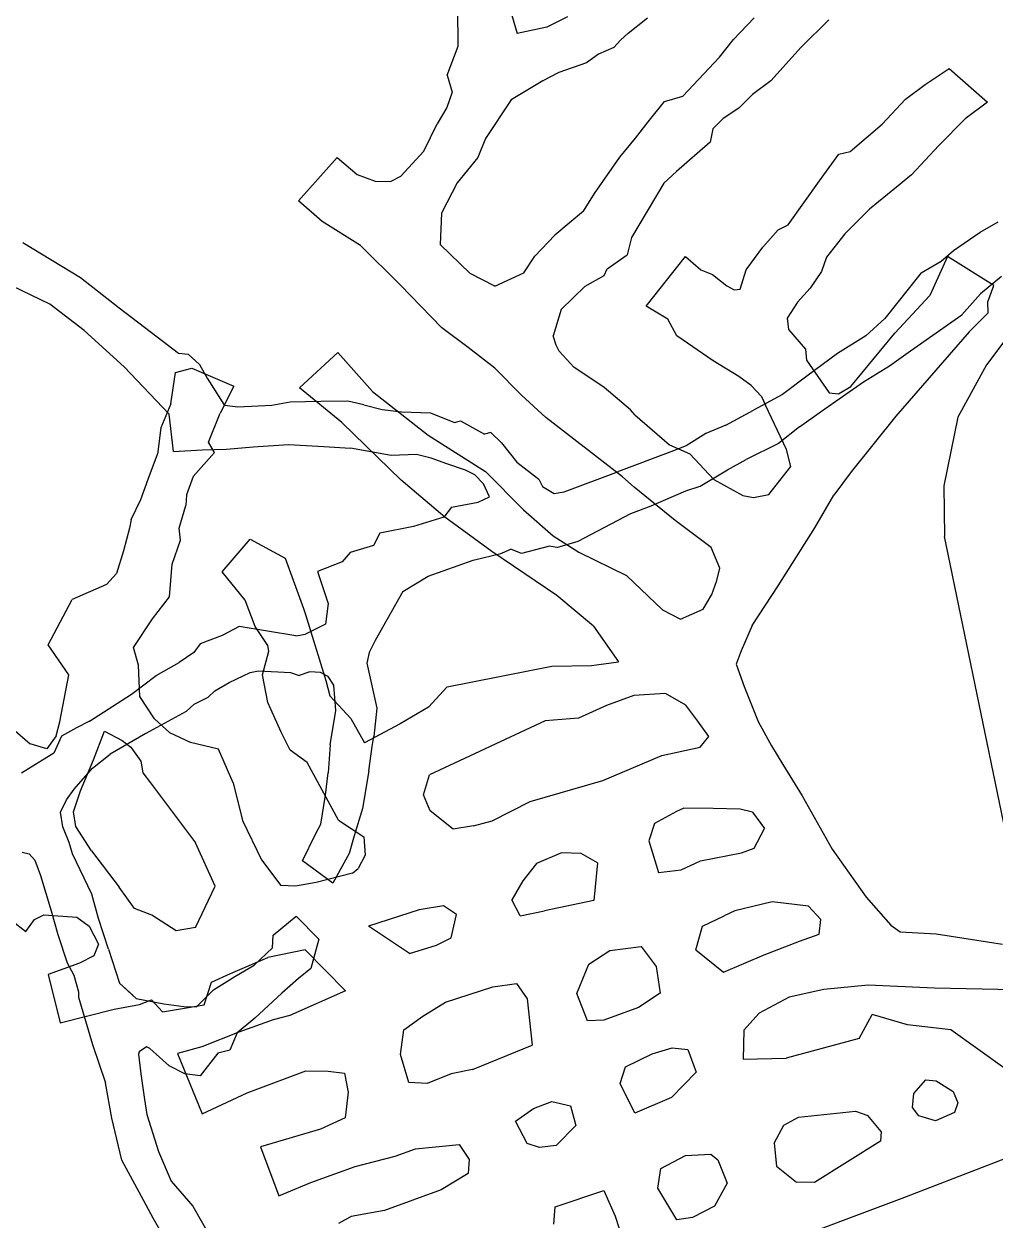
# Model space of a CAD drawing. Extents: x 539064 to 539891, y 4477666 to 4478116.
# Drawn here: x 539132.5 to 539217.9, y 4477724.5 to 4477829.8 of the extents above; entities that cross this region are included whole.
import ezdxf

# ---------------------------------------------------------------- set-up
doc = ezdxf.new("R2010")
doc.units = 0
doc.header["$MEASUREMENT"] = 0
doc.linetypes.add('DUZ', pattern=[500, 500])
doc.layers.add('KAT_1450', color=236, linetype='DUZ')
doc.layers.add('KAT_1460', color=13, linetype='DUZ')

msp = doc.modelspace()

# ---------------------------------------------------------------- linework, layer by layer
at = {"layer": 'KAT_1450'}
for p, q in [((539170.66, 4477827.81, 1453.9), (539170.62, 4477831.12, 1454.02)), ((539175.18, 4477831.11, 1453.88), (539175.84, 4477828.91, 1453.84)), ((539180.26, 4477830.37, 1453.84), (539178.44, 4477829.47, 1453.84)), ((539185.61, 4477828.95, 1453.84), (539187.31, 4477830.29, 1453.84)), ((539194.86, 4477828.39, 1454.04), (539196.69, 4477830.3, 1454.47)), ((539200.81, 4477827.71, 1454.36), (539203.25, 4477830.13, 1454.26)), ((539178.44, 4477829.47, 1453.84), (539175.84, 4477828.91, 1453.84)), ((539184.35, 4477827.7, 1454.16), (539184.92, 4477828.32, 1453.84)), ((539184.92, 4477828.32, 1453.84), (539185.61, 4477828.95, 1453.84)), ((539193.63, 4477826.83, 1454.13), (539194.86, 4477828.39, 1454.04)), ((539169.68, 4477825.24, 1453.84), (539170.66, 4477827.81, 1453.9)), ((539182.98, 4477827.1, 1454.08), (539181.95, 4477826.34, 1454.12)), ((539184.35, 4477827.7, 1454.16), (539182.98, 4477827.1, 1454.08)), ((539198.14, 4477824.76, 1453.93), (539200.81, 4477827.71, 1454.36)), ((539181.95, 4477826.34, 1454.12), (539179.51, 4477825.5, 1454.05)), ((539190.42, 4477823.4, 1454.16), (539193.63, 4477826.83, 1454.13)), ((539211.71, 4477824.44, 1453.63), (539213.83, 4477825.84, 1453.63)), ((539213.83, 4477825.84, 1453.63), (539217.21, 4477822.87, 1453.63)), ((539169.68, 4477825.24, 1453.84), (539170.12, 4477823.77, 1453.84)), ((539179.51, 4477825.5, 1454.05), (539178.1, 4477824.75, 1454.12)), ((539170.12, 4477823.77, 1453.84), (539169.64, 4477822.4, 1453.84)), ((539178.1, 4477824.75, 1454.12), (539175.32, 4477823.09, 1454.03)), ((539198.14, 4477824.76, 1453.93), (539196.55, 4477823.56, 1454.08)), ((539209.98, 4477823.15, 1453.63), (539211.71, 4477824.44, 1453.63)), ((539175.32, 4477823.09, 1454.03), (539173.04, 4477819.69, 1454.08)), ((539187.35, 4477821.16, 1454.31), (539188.8, 4477822.93, 1454.28)), ((539188.8, 4477822.93, 1454.28), (539190.42, 4477823.4, 1454.16)), ((539195.33, 4477822.36, 1454.11), (539196.55, 4477823.56, 1454.08)), ((539207.93, 4477820.95, 1453.63), (539209.98, 4477823.15, 1453.63)), ((539217.21, 4477822.87, 1453.63), (539215.24, 4477821.4, 1453.63)), ((539169.64, 4477822.4, 1453.84), (539168.8, 4477820.98, 1454.19)), ((539195.33, 4477822.36, 1454.11), (539193.97, 4477821.44, 1454.24)), ((539167.62, 4477818.58, 1454.23), (539168.8, 4477820.98, 1454.19)), ((539186.25, 4477819.7, 1454.33), (539187.35, 4477821.16, 1454.31)), ((539193.97, 4477821.44, 1454.24), (539193.05, 4477820.52, 1454.13)), ((539205.12, 4477818.53, 1453.83), (539207.93, 4477820.95, 1453.63)), ((539215.24, 4477821.4, 1453.63), (539212.92, 4477819.06, 1453.63)), ((539173.04, 4477819.69, 1454.08), (539172.39, 4477818.02, 1454.16)), ((539184.87, 4477818.05, 1454.42), (539186.25, 4477819.7, 1454.33)), ((539193.05, 4477820.52, 1454.13), (539192.81, 4477819.37, 1453.89)), ((539165.62, 4477816.36, 1454.41), (539167.62, 4477818.58, 1454.23)), ((539192.81, 4477819.37, 1453.89), (539189.85, 4477816.79, 1454.1)), ((539204.14, 4477818.29, 1453.93), (539205.12, 4477818.53, 1453.83)), ((539212.92, 4477819.06, 1453.63), (539210.51, 4477816.48, 1453.72)), ((539156.6, 4477814.21, 1454.5), (539160.01, 4477818, 1454.31)), ((539160.01, 4477818, 1454.31), (539161.77, 4477816.51, 1454.37)), ((539172.39, 4477818.02, 1454.16), (539170.55, 4477815.79, 1454.28)), ((539182.65, 4477814.84, 1454.25), (539184.87, 4477818.05, 1454.42)), ((539202.44, 4477815.97, 1453.92), (539204.14, 4477818.29, 1453.93)), ((539161.77, 4477816.51, 1454.37), (539163.36, 4477815.93, 1454.46)), ((539164.71, 4477815.9, 1454.47), (539165.62, 4477816.36, 1454.41)), ((539189.85, 4477816.79, 1454.1), (539188.73, 4477815.75, 1454.09)), ((539210.51, 4477816.48, 1453.72), (539209.2, 4477815.39, 1453.8)), ((539163.36, 4477815.93, 1454.46), (539164.71, 4477815.9, 1454.47)), ((539170.55, 4477815.79, 1454.28), (539169.18, 4477813.1, 1454.44)), ((539188.73, 4477815.75, 1454.09), (539185.9, 4477810.96, 1454.16)), ((539199.67, 4477812.09, 1453.47), (539202.44, 4477815.97, 1453.92)), ((539209.2, 4477815.39, 1453.8), (539206.84, 4477813.48, 1453.91)), ((539181.68, 4477813.29, 1453.93), (539182.65, 4477814.84, 1454.25)), ((539158.68, 4477812.38, 1454.64), (539156.6, 4477814.21, 1454.5)), ((539181.68, 4477813.29, 1453.93), (539179.16, 4477811.18, 1453.99)), ((539206.84, 4477813.48, 1453.91), (539204.65, 4477811.31, 1453.47)), ((539162.06, 4477810.26, 1454.67), (539158.68, 4477812.38, 1454.64)), ((539169.18, 4477813.1, 1454.44), (539169.06, 4477810.37, 1454.57)), ((539179.16, 4477811.18, 1453.99), (539177.39, 4477809.33, 1454.29)), ((539197.43, 4477810.13, 1453.47), (539198.8, 4477811.65, 1453.47)), ((539198.8, 4477811.65, 1453.47), (539199.67, 4477812.09, 1453.47)), ((539204.65, 4477811.31, 1453.47), (539203.05, 4477809.24, 1453.47)), ((539165.56, 4477806.82, 1454.43), (539162.06, 4477810.26, 1454.67)), ((539169.06, 4477810.37, 1454.57), (539171.71, 4477807.8, 1454.52)), ((539185.9, 4477810.96, 1454.16), (539185.51, 4477809.44, 1454.1)), ((539195.99, 4477808.12, 1453.47), (539197.43, 4477810.13, 1453.47)), ((539176.43, 4477807.88, 1454.41), (539177.39, 4477809.33, 1454.29)), ((539183.76, 4477808.22, 1454.15), (539185.51, 4477809.44, 1454.1)), ((539187.19, 4477804.94, 1453.71), (539190.63, 4477809.3, 1453.71)), ((539190.63, 4477809.3, 1453.71), (539191.99, 4477808.12, 1453.71)), ((539203.05, 4477809.24, 1453.47), (539202.61, 4477807.98, 1453.47)), ((539213.7, 4477809.31, 1453.73), (539212.12, 4477805.88, 1453.73)), ((539217.75, 4477806.74, 1453.73), (539213.7, 4477809.31, 1453.73)), ((539224.41, 4477809.5, 1461.49), (539217.12, 4477799.78, 1459.24)), ((539183.5, 4477807.63, 1454.1), (539183.76, 4477808.22, 1454.15)), ((539191.99, 4477808.12, 1453.71), (539193.01, 4477807.71, 1453.71)), ((539195.44, 4477806.44, 1453.47), (539195.99, 4477808.12, 1453.47)), ((539202.61, 4477807.98, 1453.47), (539201.6, 4477806.53, 1453.47)), ((539173.88, 4477806.68, 1454.43), (539171.71, 4477807.8, 1454.52)), ((539173.88, 4477806.68, 1454.43), (539176.43, 4477807.88, 1454.41)), ((539181.83, 4477806.7, 1453.99), (539183.5, 4477807.63, 1454.1)), ((539193.01, 4477807.71, 1453.71), (539194.27, 4477806.71, 1453.65)), ((539169.2, 4477803.04, 1454.38), (539165.56, 4477806.82, 1454.43)), ((539179.7, 4477804.64, 1454.14), (539181.83, 4477806.7, 1453.99)), ((539194.27, 4477806.71, 1453.65), (539194.92, 4477806.37, 1453.57)), ((539194.92, 4477806.37, 1453.57), (539195.44, 4477806.44, 1453.47)), ((539201.6, 4477806.53, 1453.47), (539200.48, 4477805.29, 1453.47)), ((539209.06, 4477802.55, 1453.7), (539212.12, 4477805.88, 1453.73)), ((539217.22, 4477805.32, 1453.73), (539217.75, 4477806.74, 1453.73)), ((539189.08, 4477803.8, 1453.71), (539187.19, 4477804.94, 1453.71)), ((539200.48, 4477805.29, 1453.47), (539199.58, 4477803.89, 1453.47)), ((539217.26, 4477804.36, 1453.73), (539217.22, 4477805.32, 1453.73)), ((539179.7, 4477804.64, 1454.14), (539179, 4477802.31, 1454.13)), ((539189.89, 4477802.33, 1453.71), (539189.08, 4477803.8, 1453.71)), ((539199.58, 4477803.89, 1453.47), (539199.71, 4477802.88, 1453.47)), ((539215.59, 4477802.69, 1453.73), (539217.26, 4477804.36, 1453.73)), ((539171.54, 4477801.3, 1453.75), (539169.2, 4477803.04, 1454.38)), ((539199.71, 4477802.88, 1453.47), (539201.2, 4477801.14, 1453.47)), ((539215.59, 4477802.69, 1453.73), (539209.14, 4477795.26, 1453.58)), ((539179.26, 4477801.49, 1454.14), (539179, 4477802.31, 1454.13)), ((539193.08, 4477800.12, 1453.71), (539189.89, 4477802.33, 1453.71)), ((539205.18, 4477797.86, 1453.58), (539209.06, 4477802.55, 1453.7)), ((539156.69, 4477797.74, 1449.69), (539160.08, 4477800.87, 1449.69)), ((539160.08, 4477800.87, 1449.69), (539163.12, 4477797.42, 1449.94)), ((539173.87, 4477799.49, 1453.75), (539171.54, 4477801.3, 1453.75)), ((539179.52, 4477800.98, 1454.06), (539179.26, 4477801.49, 1454.14)), ((539180.83, 4477799.56, 1454.04), (539179.52, 4477800.98, 1454.06)), ((539201.2, 4477801.14, 1453.47), (539201.28, 4477800.19, 1453.47)), ((539183.48, 4477797.79, 1453.94), (539180.83, 4477799.56, 1454.04)), ((539195.32, 4477798.76, 1453.57), (539193.08, 4477800.12, 1453.71)), ((539201.28, 4477800.19, 1453.47), (539203.28, 4477797.32, 1453.58)), ((539217.12, 4477799.78, 1459.24), (539214.6, 4477795.17, 1458.83)), ((539145.38, 4477796.35, 1452.53), (539145.8, 4477799.09, 1452.5)), ((539145.8, 4477799.09, 1452.5), (539147.22, 4477799.49, 1452.5)), ((539147.22, 4477799.49, 1452.5), (539150.92, 4477797.9, 1452.5)), ((539176.21, 4477797.11, 1454.06), (539173.87, 4477799.49, 1453.75)), ((539196.41, 4477797.97, 1453.47), (539195.32, 4477798.76, 1453.57)), ((539150.92, 4477797.9, 1452.5), (539149.71, 4477795.53, 1452.61)), ((539160.41, 4477794.69, 1449.94), (539156.69, 4477797.74, 1449.69)), ((539185.82, 4477795.82, 1453.84), (539183.48, 4477797.79, 1453.94)), ((539197.33, 4477796.98, 1453.45), (539196.41, 4477797.97, 1453.47)), ((539204.11, 4477797.23, 1453.6), (539205.18, 4477797.86, 1453.58)), ((539163.12, 4477797.42, 1449.94), (539168, 4477793.58, 1450.72)), ((539178.37, 4477795.13, 1454), (539176.21, 4477797.11, 1454.06)), ((539197.33, 4477796.98, 1453.45), (539197.67, 4477796.23, 1453.47)), ((539203.28, 4477797.32, 1453.58), (539204.11, 4477797.23, 1453.6)), ((539145.38, 4477796.35, 1452.53), (539144.49, 4477794.22, 1452.47)), ((539148.69, 4477792.97, 1452.45), (539149.71, 4477795.53, 1452.61)), ((539186.2, 4477795.38, 1453.69), (539185.82, 4477795.82, 1453.84)), ((539186.2, 4477795.38, 1453.69), (539189.25, 4477792.74, 1453.69)), ((539199.52, 4477792.32, 1453.4), (539197.67, 4477796.23, 1453.47)), ((539165.63, 4477789.64, 1450.91), (539160.41, 4477794.69, 1449.94)), ((539185.11, 4477789.92, 1453.74), (539178.37, 4477795.13, 1454)), ((539209.14, 4477795.26, 1453.58), (539205.22, 4477790.37, 1453.47)), ((539214.6, 4477795.17, 1458.83), (539213.36, 4477789.13, 1458.37)), ((539144.49, 4477794.22, 1452.47), (539144.2, 4477791.91, 1452.33)), ((539168, 4477793.58, 1450.72), (539173.06, 4477790.4, 1451.83)), ((539149.22, 4477792.07, 1452.29), (539148.69, 4477792.97, 1452.45)), ((539189.25, 4477792.74, 1453.69), (539191.03, 4477791.96, 1453.64)), ((539199.92, 4477790.84, 1453.56), (539199.52, 4477792.32, 1453.4)), ((539143.38, 4477789.73, 1452.19), (539144.2, 4477791.91, 1452.33)), ((539149.22, 4477792.07, 1452.29), (539147.33, 4477789.96, 1452.17)), ((539191.03, 4477791.96, 1453.64), (539193.14, 4477789.7, 1453.39)), ((539173.06, 4477790.4, 1451.83), (539176.41, 4477787.01, 1452.63)), ((539197.96, 4477788.38, 1453.3), (539199.92, 4477790.84, 1453.56)), ((539205.22, 4477790.37, 1453.47), (539203.7, 4477788.32, 1453.58)), ((539142.74, 4477787.92, 1452.02), (539143.38, 4477789.73, 1452.19)), ((539147.33, 4477789.96, 1452.17), (539146.75, 4477788.33, 1452.2)), ((539169.49, 4477786.37, 1451.83), (539165.63, 4477789.64, 1450.91)), ((539186.12, 4477789, 1453.69), (539185.11, 4477789.92, 1453.74)), ((539193.14, 4477789.7, 1453.39), (539195.69, 4477788.29, 1453.39)), ((539213.36, 4477789.13, 1458.37), (539213.41, 4477784.68, 1458.23)), ((539146.75, 4477788.33, 1452.2), (539146.71, 4477787.41, 1452.04)), ((539189.74, 4477786.08, 1453.61), (539186.12, 4477789, 1453.69)), ((539195.69, 4477788.29, 1453.39), (539196.62, 4477788.11, 1453.3)), ((539196.62, 4477788.11, 1453.3), (539197.96, 4477788.38, 1453.3)), ((539202.03, 4477785.43, 1453.51), (539203.7, 4477788.32, 1453.58)), ((539141.88, 4477786.17, 1451.93), (539142.74, 4477787.92, 1452.02)), ((539146.11, 4477785.41, 1451.96), (539146.71, 4477787.41, 1452.04)), ((539176.41, 4477787.01, 1452.63), (539179, 4477784.74, 1453.14)), ((539141.88, 4477786.17, 1451.93), (539141.76, 4477785.41, 1451.88)), ((539173.62, 4477783.36, 1452.63), (539169.49, 4477786.37, 1451.83)), ((539192.9, 4477783.72, 1453.39), (539189.74, 4477786.08, 1453.61)), ((539141.76, 4477785.41, 1451.88), (539141.21, 4477783.42, 1451.84)), ((539146.23, 4477784.34, 1451.67), (539146.11, 4477785.41, 1451.96)), ((539198.8, 4477780.34, 1453.4), (539202.03, 4477785.43, 1453.51)), ((539145.49, 4477782.23, 1452.07), (539146.23, 4477784.34, 1451.67)), ((539149.89, 4477781.56, 1450.6), (539152.37, 4477784.45, 1450.6)), ((539152.37, 4477784.45, 1450.6), (539155.45, 4477782.78, 1450.48)), ((539179, 4477784.74, 1453.14), (539181.27, 4477783.31, 1453.21)), ((539219.86, 4477753.49, 1455.39), (539213.41, 4477784.68, 1458.23)), ((539141.21, 4477783.42, 1451.84), (539140.6, 4477781.41, 1451.54)), ((539155.45, 4477782.78, 1450.48), (539157.05, 4477778.35, 1450.88)), ((539179.34, 4477779.48, 1453.21), (539173.62, 4477783.36, 1452.63)), ((539181.27, 4477783.31, 1453.21), (539185.44, 4477781.24, 1453.18)), ((539193.67, 4477781.9, 1453.2), (539192.9, 4477783.72, 1453.39)), ((539145.25, 4477779.37, 1451.84), (539145.49, 4477782.23, 1452.07)), ((539193.41, 4477780.79, 1453.2), (539193.67, 4477781.9, 1453.2)), ((539140.6, 4477781.41, 1451.54), (539139.71, 4477780.44, 1451.66)), ((539151.92, 4477779.07, 1450.57), (539149.89, 4477781.56, 1450.6)), ((539185.44, 4477781.24, 1453.18), (539188.62, 4477778.22, 1453.17)), ((539192.96, 4477779.56, 1453.22), (539193.41, 4477780.79, 1453.2)), ((539139.71, 4477780.44, 1451.66), (539136.71, 4477779.14, 1451)), ((539192.21, 4477778.29, 1453.21), (539192.96, 4477779.56, 1453.22)), ((539196.52, 4477776.86, 1453.22), (539198.8, 4477780.34, 1453.4)), ((539134.58, 4477775.16, 1451), (539136.71, 4477779.14, 1451)), ((539143.77, 4477777.43, 1451.81), (539145.25, 4477779.37, 1451.84)), ((539152.79, 4477776.76, 1450.72), (539151.92, 4477779.07, 1450.57)), ((539182.55, 4477776.8, 1453.18), (539179.34, 4477779.48, 1453.21)), ((539157.05, 4477778.35, 1450.88), (539157.22, 4477777.81, 1450.82)), ((539157.22, 4477777.81, 1450.82), (539159, 4477772.01, 1451.43)), ((539188.62, 4477778.22, 1453.17), (539190.19, 4477777.39, 1453.19)), ((539190.19, 4477777.39, 1453.19), (539192.21, 4477778.29, 1453.21)), ((539142.11, 4477774.91, 1451.72), (539143.77, 4477777.43, 1451.81)), ((539153.91, 4477775.09, 1450.84), (539152.79, 4477776.76, 1450.72)), ((539182.55, 4477776.8, 1453.18), (539184.75, 4477773.66, 1453)), ((539196.52, 4477776.86, 1453.22), (539195.54, 4477774.62, 1453.2)), ((539136.4, 4477772.5, 1451.63), (539134.58, 4477775.16, 1451)), ((539142.53, 4477773.35, 1451.69), (539142.11, 4477774.91, 1451.72)), ((539153.45, 4477772.5, 1450.8), (539153.99, 4477774.58, 1450.9)), ((539153.99, 4477774.58, 1450.9), (539153.91, 4477775.09, 1450.84)), ((539195.54, 4477774.62, 1453.2), (539195.1, 4477773.46, 1453.19)), ((539142.65, 4477770.59, 1451), (539142.53, 4477773.35, 1451.69)), ((539169.69, 4477771.45, 1454.4), (539178.9, 4477773.27, 1453)), ((539178.9, 4477773.27, 1453), (539182.37, 4477773.32, 1453)), ((539182.37, 4477773.32, 1453), (539184.75, 4477773.66, 1453)), ((539195.1, 4477773.46, 1453.19), (539195.79, 4477771.48, 1453.22)), ((539135.61, 4477768.37, 1453.22), (539136.4, 4477772.5, 1451.63)), ((539153.9, 4477770.08, 1451.18), (539153.45, 4477772.5, 1450.8)), ((539159, 4477772.01, 1451.43), (539159.37, 4477770.65, 1452)), ((539169.69, 4477771.45, 1454.4), (539168.05, 4477769.65, 1454.4)), ((539195.79, 4477771.48, 1453.22), (539197.02, 4477768.4, 1453.25)), ((539143.95, 4477768.63, 1451), (539142.65, 4477770.59, 1451)), ((539154.18, 4477769.48, 1452), (539153.9, 4477770.08, 1451.18)), ((539159.37, 4477770.65, 1452), (539161.2, 4477768.66, 1452)), ((539186.11, 4477770.69, 1453), (539183.7, 4477769.8, 1453)), ((539188.89, 4477770.87, 1453), (539186.11, 4477770.69, 1453)), ((539190.66, 4477769.85, 1454.12), (539188.89, 4477770.87, 1453)), ((539155.08, 4477767.47, 1452), (539154.18, 4477769.48, 1452)), ((539168.05, 4477769.65, 1454.4), (539165.56, 4477768.2, 1454.4)), ((539183.7, 4477769.8, 1453), (539181.22, 4477768.69, 1453)), ((539191.72, 4477768.42, 1454.04), (539190.66, 4477769.85, 1454.12)), ((539135.3, 4477767.13, 1453.17), (539135.61, 4477768.37, 1453.22)), ((539145.28, 4477767.42, 1451), (539143.95, 4477768.63, 1451)), ((539161.2, 4477768.66, 1452), (539162.41, 4477766.52, 1454.4)), ((539165.56, 4477768.2, 1454.4), (539162.41, 4477766.52, 1454.4)), ((539178.31, 4477768.46, 1453), (539168.14, 4477763.7, 1454.4)), ((539181.22, 4477768.69, 1453), (539178.31, 4477768.46, 1453)), ((539192.71, 4477767.08, 1453.24), (539191.72, 4477768.42, 1454.04)), ((539197.02, 4477768.4, 1453.25), (539198.22, 4477766.26, 1453.27)), ((539131.45, 4477767.8, 1453.18), (539133.02, 4477766.45, 1453.19)), ((539135.3, 4477767.13, 1453.17), (539134.48, 4477766, 1453.17)), ((539138.59, 4477765.02, 1453.17), (539139.56, 4477767.55, 1452.96)), ((539139.56, 4477767.55, 1452.96), (539141.11, 4477766.72, 1452.94)), ((539147.12, 4477766.55, 1451), (539145.28, 4477767.42, 1451)), ((539155.87, 4477765.89, 1452), (539155.08, 4477767.47, 1452)), ((539191.93, 4477766.14, 1453.27), (539192.71, 4477767.08, 1453.24)), ((539134.48, 4477766, 1453.17), (539133.02, 4477766.45, 1453.19)), ((539141.11, 4477766.72, 1452.94), (539141.86, 4477766.14, 1451)), ((539141.86, 4477766.14, 1451), (539142.75, 4477764.9, 1451)), ((539149.57, 4477765.97, 1451), (539147.12, 4477766.55, 1451)), ((539150.87, 4477763, 1452), (539149.57, 4477765.97, 1451)), ((539157.37, 4477764.8, 1452), (539155.87, 4477765.89, 1452)), ((539188.57, 4477765.42, 1453.3), (539191.93, 4477766.14, 1453.27)), ((539198.22, 4477766.26, 1453.27), (539199.19, 4477764.61, 1453.3)), ((539137.43, 4477762.29, 1453.02), (539138.59, 4477765.02, 1453.17)), ((539142.75, 4477764.9, 1451), (539142.91, 4477763.89, 1451)), ((539183.36, 4477763.2, 1453.32), (539188.57, 4477765.42, 1453.3)), ((539142.91, 4477763.89, 1451), (539143.58, 4477763.02, 1451)), ((539160.13, 4477759.71, 1454.4), (539157.37, 4477764.8, 1452)), ((539199.19, 4477764.61, 1453.3), (539200.9, 4477761.86, 1453.4)), ((539143.58, 4477763.02, 1451), (539147.54, 4477757.73, 1452.2)), ((539150.87, 4477763, 1452), (539151.69, 4477759.7, 1452.2)), ((539167.6, 4477761.94, 1454.4), (539168.14, 4477763.7, 1454.4)), ((539176.98, 4477761.36, 1453.31), (539183.36, 4477763.2, 1453.32)), ((539136.83, 4477760.47, 1453.14), (539137.43, 4477762.29, 1453.02)), ((539168.2, 4477760.54, 1454.67), (539167.6, 4477761.94, 1454.4)), ((539200.9, 4477761.86, 1453.4), (539203.55, 4477757.18, 1453.56)), ((539173.63, 4477759.66, 1453.3), (539176.98, 4477761.36, 1453.31)), ((539190.51, 4477760.77, 1453.3), (539189.84, 4477760.49, 1453.25)), ((539193.07, 4477760.75, 1453.29), (539190.51, 4477760.77, 1453.3)), ((539195.45, 4477760.7, 1453.29), (539193.07, 4477760.75, 1453.29)), ((539196.55, 4477760.42, 1453.38), (539195.45, 4477760.7, 1453.29)), ((539137.03, 4477759.16, 1453.37), (539136.83, 4477760.47, 1453.14)), ((539151.69, 4477759.7, 1452.2), (539153.34, 4477756.24, 1452.75)), ((539160.13, 4477759.71, 1454.4), (539162.34, 4477758.27, 1454.4)), ((539170.22, 4477758.94, 1455.27), (539168.2, 4477760.54, 1454.67)), ((539172.01, 4477759.23, 1455.08), (539173.63, 4477759.66, 1453.3)), ((539189.84, 4477760.49, 1453.25), (539187.91, 4477759.44, 1453.28)), ((539196.55, 4477760.42, 1453.38), (539197.59, 4477758.99, 1453.72)), ((539138.41, 4477757.03, 1453.34), (539137.03, 4477759.16, 1453.37)), ((539172.01, 4477759.23, 1455.08), (539170.22, 4477758.94, 1455.27)), ((539187.91, 4477759.44, 1453.28), (539187.42, 4477757.9, 1453.12)), ((539196.69, 4477757.27, 1453.55), (539197.59, 4477758.99, 1453.72)), ((539149.27, 4477753.91, 1452.75), (539147.54, 4477757.73, 1452.2)), ((539162.34, 4477758.27, 1454.4), (539162.46, 4477756.64, 1454.56)), ((539187.42, 4477757.9, 1453.12), (539188.26, 4477755.13, 1453.52)), ((539138.41, 4477757.03, 1453.34), (539140.83, 4477753.83, 1454)), ((539162.46, 4477756.64, 1454.56), (539161.86, 4477755.47, 1455.03)), ((539179.73, 4477756.86, 1453.22), (539177.55, 4477755.9, 1453.35)), ((539181.48, 4477756.8, 1453.18), (539179.73, 4477756.86, 1453.22)), ((539182.9, 4477755.98, 1453.21), (539181.48, 4477756.8, 1453.18)), ((539191.95, 4477756.16, 1453.4), (539195.58, 4477756.86, 1453.56)), ((539195.58, 4477756.86, 1453.56), (539196.69, 4477757.27, 1453.55)), ((539203.55, 4477757.18, 1453.56), (539206.54, 4477752.94, 1453.8)), ((539153.34, 4477756.24, 1452.75), (539155.04, 4477753.98, 1455.39)), ((539161.35, 4477755.06, 1453.59), (539161.86, 4477755.47, 1455.03)), ((539177.55, 4477755.9, 1453.35), (539176.34, 4477754.38, 1453.35)), ((539182.9, 4477755.98, 1453.21), (539182.57, 4477752.65, 1453.49)), ((539188.26, 4477755.13, 1453.52), (539190.26, 4477755.36, 1453.56)), ((539190.26, 4477755.36, 1453.56), (539191.95, 4477756.16, 1453.4)), ((539161.35, 4477755.06, 1453.59), (539158.16, 4477754.25, 1453.74)), ((539176.34, 4477754.38, 1453.35), (539175.38, 4477752.73, 1453.35)), ((539142.19, 4477751.94, 1454), (539140.83, 4477753.83, 1454)), ((539147.55, 4477750.29, 1454.28), (539149.27, 4477753.91, 1452.75)), ((539156.34, 4477753.92, 1455.35), (539155.04, 4477753.98, 1455.39)), ((539158.16, 4477754.25, 1453.74), (539156.34, 4477753.92, 1455.35)), ((539169.35, 4477752.2, 1453.35), (539167.22, 4477751.84, 1453.35)), ((539170.49, 4477751.42, 1453.35), (539169.35, 4477752.2, 1453.35)), ((539176.09, 4477751.3, 1453.55), (539175.38, 4477752.73, 1453.35)), ((539182.57, 4477752.65, 1453.49), (539178.25, 4477751.74, 1453.42)), ((539198.26, 4477752.53, 1453.55), (539194.99, 4477751.74, 1453.45)), ((539201.46, 4477752.16, 1453.48), (539198.26, 4477752.53, 1453.55)), ((539206.54, 4477752.94, 1453.8), (539208.7, 4477750.49, 1453.9)), ((539130.2, 4477751.81, 1453.83), (539132.62, 4477749.94, 1453.83)), ((539133.38, 4477750.98, 1453.88), (539134.22, 4477751.39, 1453.86)), ((539134.22, 4477751.39, 1453.86), (539137.12, 4477751.2, 1453.95)), ((539137.12, 4477751.2, 1453.95), (539138.2, 4477750.39, 1454)), ((539143.72, 4477751.36, 1454), (539142.19, 4477751.94, 1454)), ((539145.84, 4477750, 1454.5), (539143.72, 4477751.36, 1454)), ((539167.22, 4477751.84, 1453.35), (539162.75, 4477750.39, 1455.82)), ((539170.03, 4477749.38, 1453.61), (539170.49, 4477751.42, 1453.35)), ((539176.09, 4477751.3, 1453.55), (539178.25, 4477751.74, 1453.42)), ((539192.13, 4477750.39, 1453.61), (539194.04, 4477751.3, 1453.4)), ((539194.99, 4477751.74, 1453.45), (539194.04, 4477751.3, 1453.4)), ((539201.46, 4477752.16, 1453.48), (539202.55, 4477750.98, 1453.8)), ((539132.62, 4477749.94, 1453.83), (539133.38, 4477750.98, 1453.88)), ((539138.2, 4477750.39, 1454), (539139.03, 4477748.83, 1454.5)), ((539147.55, 4477750.29, 1454.28), (539145.84, 4477750, 1454.5)), ((539166.38, 4477748, 1453.58), (539162.75, 4477750.39, 1455.82)), ((539191.56, 4477748.32, 1453.61), (539192.13, 4477750.39, 1453.61)), ((539202.4, 4477749.69, 1453.65), (539202.55, 4477750.98, 1453.8)), ((539208.7, 4477750.49, 1453.9), (539209.52, 4477749.91, 1453.96)), ((539168.74, 4477748.74, 1453.67), (539170.03, 4477749.38, 1453.61)), ((539197.56, 4477747.87, 1453.35), (539200.67, 4477749.08, 1453.57)), ((539200.67, 4477749.08, 1453.57), (539202.4, 4477749.69, 1453.65)), ((539209.52, 4477749.91, 1453.96), (539212.7, 4477749.73, 1454.04)), ((539212.7, 4477749.73, 1454.04), (539218.51, 4477748.83, 1454.13)), ((539139.03, 4477748.83, 1454.5), (539138.62, 4477747.78, 1454.39)), ((539157.19, 4477748.31, 1455.68), (539153.9, 4477747.64, 1454.15)), ((539160.75, 4477744.71, 1453.91), (539157.19, 4477748.31, 1455.68)), ((539166.38, 4477748, 1453.58), (539168.74, 4477748.74, 1453.67)), ((539182.14, 4477747.07, 1453.61), (539183.98, 4477748.25, 1453.68)), ((539183.98, 4477748.25, 1453.68), (539186.75, 4477748.61, 1453.61)), ((539186.75, 4477748.61, 1453.61), (539188.05, 4477746.85, 1453.6)), ((539191.56, 4477748.32, 1453.61), (539193.98, 4477746.35, 1453.35)), ((539137.35, 4477747.16, 1455.8), (539134.6, 4477746.16, 1454.78)), ((539138.62, 4477747.78, 1454.39), (539137.35, 4477747.16, 1455.8)), ((539150.64, 4477746.24, 1454.34), (539153.9, 4477747.64, 1454.15)), ((539181.08, 4477744.47, 1453.61), (539182.14, 4477747.07, 1453.61)), ((539193.98, 4477746.35, 1453.35), (539197.56, 4477747.87, 1453.35)), ((539134.6, 4477746.16, 1454.78), (539135.65, 4477741.91, 1454.96)), ((539148.96, 4477745.47, 1454.45), (539150.64, 4477746.24, 1454.34)), ((539188.05, 4477746.85, 1453.6), (539188.43, 4477744.52, 1453.35)), ((539148.32, 4477743.48, 1454.75), (539148.96, 4477745.47, 1454.45)), ((539169.55, 4477743.71, 1453.7), (539173.7, 4477745.06, 1453.52)), ((539173.7, 4477745.06, 1453.52), (539175.79, 4477745.35, 1453.57)), ((539175.79, 4477745.35, 1453.57), (539176.73, 4477744, 1453.58)), ((539202.82, 4477744.84, 1453.57), (539199.76, 4477744.16, 1453.45)), ((539206.72, 4477745.21, 1453.84), (539202.82, 4477744.84, 1453.57)), ((539212.55, 4477744.94, 1454.04), (539206.72, 4477745.21, 1453.84)), ((539219.53, 4477744.8, 1454.15), (539212.55, 4477744.94, 1454.04)), ((539142.62, 4477743.51, 1454.7), (539143.69, 4477743.92, 1454.72)), ((539143.69, 4477743.92, 1454.72), (539144.66, 4477742.88, 1454.74)), ((539160.75, 4477744.71, 1453.91), (539155.86, 4477742.53, 1454.25)), ((539176.73, 4477744, 1453.58), (539177.17, 4477739.93, 1454.8)), ((539182.03, 4477742.08, 1453.35), (539181.08, 4477744.47, 1453.61)), ((539188.43, 4477744.52, 1453.35), (539186.52, 4477743.24, 1453.35)), ((539199.76, 4477744.16, 1453.45), (539197.13, 4477742.75, 1453.42)), ((539135.65, 4477741.91, 1454.96), (539140.41, 4477743.1, 1454.93)), ((539140.41, 4477743.1, 1454.93), (539142.62, 4477743.51, 1454.7)), ((539144.66, 4477742.88, 1454.74), (539146.22, 4477743.13, 1454.86)), ((539146.22, 4477743.13, 1454.86), (539148.32, 4477743.48, 1454.75)), ((539167.54, 4477742.48, 1453.59), (539169.55, 4477743.71, 1453.7)), ((539186.52, 4477743.24, 1453.35), (539183.47, 4477742.13, 1453.35)), ((539197.13, 4477742.75, 1453.42), (539195.76, 4477741.26, 1453.38)), ((539154.39, 4477742.17, 1454.29), (539151.36, 4477741.07, 1454.49)), ((539155.86, 4477742.53, 1454.25), (539154.39, 4477742.17, 1454.29)), ((539165.86, 4477741.27, 1453.61), (539167.54, 4477742.48, 1453.59)), ((539183.47, 4477742.13, 1453.35), (539182.03, 4477742.08, 1453.35)), ((539205.92, 4477740.51, 1453.18), (539207.06, 4477742.62, 1453.07)), ((539210.16, 4477741.71, 1453.1), (539207.06, 4477742.62, 1453.07)), ((539213.99, 4477741.29, 1453.26), (539210.16, 4477741.71, 1453.1)), ((539151.36, 4477741.07, 1454.49), (539148.11, 4477739.79, 1456.3)), ((539165.57, 4477739.11, 1453.45), (539165.86, 4477741.27, 1453.61)), ((539195.76, 4477741.26, 1453.38), (539195.72, 4477738.71, 1453.28)), ((539218.72, 4477737.89, 1453.31), (539213.99, 4477741.29, 1453.26)), ((539148.11, 4477739.79, 1456.3), (539145.96, 4477739.21, 1456.42)), ((539171.91, 4477737.78, 1453.35), (539177.17, 4477739.93, 1454.8)), ((539187.72, 4477739.18, 1453.35), (539189.46, 4477739.7, 1453.35)), ((539189.46, 4477739.7, 1453.35), (539190.84, 4477739.54, 1453.35)), ((539205.92, 4477740.51, 1453.18), (539199.49, 4477738.8, 1453.28)), ((539145.96, 4477739.21, 1456.42), (539148.13, 4477733.89, 1456.51)), ((539166.31, 4477736.64, 1453.46), (539165.57, 4477739.11, 1453.45)), ((539185.37, 4477738.03, 1453.35), (539187.72, 4477739.18, 1453.35)), ((539190.84, 4477739.54, 1453.35), (539191.58, 4477737.55, 1453.35)), ((539195.72, 4477738.71, 1453.28), (539199.49, 4477738.8, 1453.28)), ((539152.09, 4477735.75, 1456.35), (539157.24, 4477737.68, 1454.1)), ((539157.24, 4477737.68, 1454.1), (539159.21, 4477737.66, 1453.82)), ((539159.21, 4477737.66, 1453.82), (539160.65, 4477737.46, 1453.79)), ((539160.65, 4477737.46, 1453.79), (539160.99, 4477735.81, 1453.48)), ((539171.91, 4477737.78, 1453.35), (539170.04, 4477737.41, 1453.25)), ((539184.91, 4477736.55, 1453.6), (539185.37, 4477738.03, 1453.35)), ((539191.58, 4477737.55, 1453.35), (539189.41, 4477735.33, 1453.57)), ((539167.91, 4477736.55, 1453.35), (539166.31, 4477736.64, 1453.46)), ((539170.04, 4477737.41, 1453.25), (539167.91, 4477736.55, 1453.35)), ((539186.19, 4477733.96, 1453.72), (539184.91, 4477736.55, 1453.6)), ((539210.71, 4477735.68, 1453.12), (539211.77, 4477736.88, 1452.99)), ((539211.77, 4477736.88, 1452.99), (539212.7, 4477736.8, 1453.25)), ((539212.7, 4477736.8, 1453.25), (539214.18, 4477735.86, 1453.28)), ((539148.13, 4477733.89, 1456.51), (539152.09, 4477735.75, 1456.35)), ((539160.99, 4477735.81, 1453.48), (539160.71, 4477733.53, 1453.38)), ((539210.62, 4477734.45, 1452.99), (539210.71, 4477735.68, 1453.12)), ((539214.18, 4477735.86, 1453.28), (539214.6, 4477734.87, 1453.36)), ((539175.7, 4477733.26, 1453.19), (539177.28, 4477734.36, 1453.23)), ((539177.28, 4477734.36, 1453.23), (539178.88, 4477734.99, 1453.22)), ((539178.88, 4477734.99, 1453.22), (539180.54, 4477734.6, 1453.65)), ((539180.54, 4477734.6, 1453.65), (539180.99, 4477732.86, 1454)), ((539189.41, 4477735.33, 1453.57), (539186.19, 4477733.96, 1453.72)), ((539211.15, 4477733.71, 1452.89), (539210.62, 4477734.45, 1452.99)), ((539214.6, 4477734.87, 1453.36), (539214.3, 4477734.01, 1453.35)), ((539160.71, 4477733.53, 1453.38), (539158.54, 4477732.55, 1453.31)), ((539176.72, 4477731.29, 1454.18), (539175.7, 4477733.26, 1453.19)), ((539199.3, 4477732.89, 1453.24), (539200.59, 4477733.61, 1453.3)), ((539200.59, 4477733.61, 1453.3), (539205.59, 4477734.13, 1453.26)), ((539205.59, 4477734.13, 1453.26), (539206.67, 4477733.74, 1453.3)), ((539207.85, 4477732.35, 1453.04), (539206.67, 4477733.74, 1453.3)), ((539212.63, 4477733.28, 1452.89), (539211.15, 4477733.71, 1452.89)), ((539214.3, 4477734.01, 1453.35), (539212.63, 4477733.28, 1452.89)), ((539158.54, 4477732.55, 1453.31), (539153.28, 4477731, 1453.77)), ((539180.99, 4477732.86, 1454), (539179.27, 4477731.1, 1454.22)), ((539198.44, 4477731.31, 1453.25), (539199.3, 4477732.89, 1453.24)), ((539207.85, 4477732.35, 1453.04), (539207.8, 4477731.5, 1452.89)), ((539166.89, 4477730.83, 1453.44), (539170.75, 4477731.2, 1453.2)), ((539170.75, 4477731.2, 1453.2), (539171.61, 4477729.88, 1454.48)), ((539177.81, 4477730.92, 1454.19), (539176.72, 4477731.29, 1454.18)), ((539198.44, 4477731.31, 1453.25), (539198.65, 4477729.3, 1453.26)), ((539207.8, 4477731.5, 1452.89), (539201.99, 4477727.85, 1453.26)), ((539153.28, 4477731, 1453.77), (539154.88, 4477726.68, 1453.54)), ((539161.6, 4477729.26, 1453.38), (539165.11, 4477730.17, 1453.4)), ((539165.11, 4477730.17, 1453.4), (539166.89, 4477730.83, 1453.44)), ((539179.27, 4477731.1, 1454.22), (539177.81, 4477730.92, 1454.19)), ((539188.46, 4477729.08, 1453.6), (539190.63, 4477730.24, 1453.4)), ((539190.63, 4477730.24, 1453.4), (539192.88, 4477730.36, 1453.25)), ((539192.88, 4477730.36, 1453.25), (539193.49, 4477729.86, 1453.25)), ((539209.69, 4477726.48, 1453.19), (539219.19, 4477730.15, 1452.98)), ((539157.69, 4477727.85, 1453.49), (539161.6, 4477729.26, 1453.38)), ((539171.61, 4477729.88, 1454.48), (539171.53, 4477728.66, 1454.15)), ((539188.21, 4477727.37, 1453.6), (539188.46, 4477729.08, 1453.6)), ((539193.49, 4477729.86, 1453.25), (539194.3, 4477727.8, 1453.26)), ((539198.65, 4477729.3, 1453.26), (539200.4, 4477727.89, 1455.32)), ((539171.53, 4477728.66, 1454.15), (539169.15, 4477727.22, 1454.4)), ((539154.88, 4477726.68, 1453.54), (539157.69, 4477727.85, 1453.49)), ((539169.15, 4477727.22, 1454.4), (539164.18, 4477725.38, 1454.32)), ((539179.19, 4477725.71, 1454.2), (539183.45, 4477727.16, 1454.2)), ((539183.45, 4477727.16, 1454.2), (539184.46, 4477724.9, 1453.8)), ((539189.89, 4477724.57, 1453.26), (539188.21, 4477727.37, 1453.6)), ((539194.3, 4477727.8, 1453.26), (539193.19, 4477725.78, 1453.26)), ((539201.99, 4477727.85, 1453.26), (539200.4, 4477727.89, 1455.32)), ((539196.08, 4477721.38, 1453.3), (539209.69, 4477726.48, 1453.19)), ((539161.23, 4477724.85, 1454.44), (539160.13, 4477724.25, 1454.39)), ((539164.18, 4477725.38, 1454.32), (539161.23, 4477724.85, 1454.44)), ((539179.05, 4477724.2, 1453.7), (539179.19, 4477725.71, 1454.2)), ((539184.46, 4477724.9, 1453.8), (539185.11, 4477722.9, 1453.26)), ((539193.19, 4477725.78, 1453.26), (539191.26, 4477724.78, 1453.26)), ((539191.26, 4477724.78, 1453.26), (539189.89, 4477724.57, 1453.26))]:
    msp.add_line(p, q, dxfattribs=at)
at = {"layer": 'KAT_1460'}
for p, q in [((539216.57, 4477811.43, 1465.63), (539218.15, 4477812.34, 1465.57)), ((539214.21, 4477809.82, 1465.7), (539216.57, 4477811.43, 1465.63)), ((539132.36, 4477810.52, 1480.06), (539137.45, 4477807.47, 1478.99)), ((539213.12, 4477808.88, 1465.7), (539214.21, 4477809.82, 1465.7)), ((539211.37, 4477807.86, 1465.98), (539213.12, 4477808.88, 1465.7)), ((539134.74, 4477805.1, 1479.19), (539130.62, 4477807.11, 1479.95)), ((539137.45, 4477807.47, 1478.99), (539140.84, 4477804.8, 1478.46)), ((539211.37, 4477807.86, 1465.98), (539208.18, 4477803.84, 1465.98)), ((539218.42, 4477807.54, 1465.62), (539216.6, 4477806.01, 1465.79)), ((539214.96, 4477804.16, 1465.93), (539216.6, 4477806.01, 1465.79)), ((539137.75, 4477802.79, 1478.73), (539134.74, 4477805.1, 1479.19)), ((539140.84, 4477804.8, 1478.46), (539144.18, 4477802.24, 1477.62)), ((539208.18, 4477803.84, 1465.98), (539206.51, 4477802.31, 1466.12)), ((539210.42, 4477801.01, 1465.84), (539214.96, 4477804.16, 1465.93)), ((539141.28, 4477799.6, 1477.92), (539137.75, 4477802.79, 1478.73)), ((539144.18, 4477802.24, 1477.62), (539146.05, 4477800.81, 1477.52)), ((539206.51, 4477802.31, 1466.12), (539204.01, 4477800.77, 1466.77)), ((539146.05, 4477800.81, 1477.52), (539146.9, 4477800.71, 1477.46)), ((539146.9, 4477800.71, 1477.46), (539147.91, 4477799.81, 1477.31)), ((539204.01, 4477800.77, 1466.77), (539201.3, 4477798.77, 1467.22)), ((539208.57, 4477799.7, 1466.1), (539210.42, 4477801.01, 1465.84)), ((539145.24, 4477795.44, 1477.03), (539141.28, 4477799.6, 1477.92)), ((539147.91, 4477799.81, 1477.31), (539148.59, 4477798.6, 1476.79)), ((539206.29, 4477798.27, 1466.59), (539208.57, 4477799.7, 1466.1)), ((539148.59, 4477798.6, 1476.79), (539150.09, 4477796.19, 1475.75)), ((539201.3, 4477798.77, 1467.22), (539199.17, 4477797.15, 1467.91)), ((539202.61, 4477795.7, 1467.39), (539206.29, 4477798.27, 1466.59)), ((539155.87, 4477796.5, 1474.93), (539154.25, 4477796.21, 1475.01)), ((539158.57, 4477796.56, 1474.51), (539155.87, 4477796.5, 1474.93)), ((539160.94, 4477796.59, 1474.32), (539158.57, 4477796.56, 1474.51)), ((539162.35, 4477796.26, 1474.29), (539160.94, 4477796.59, 1474.32)), ((539199.17, 4477797.15, 1467.91), (539196.62, 4477795.79, 1468.37)), ((539145.62, 4477792.16, 1476.6), (539145.24, 4477795.44, 1477.03)), ((539151.26, 4477796.06, 1475.15), (539150.09, 4477796.19, 1475.75)), ((539154.25, 4477796.21, 1475.01), (539151.26, 4477796.06, 1475.15)), ((539162.35, 4477796.26, 1474.29), (539163.97, 4477795.85, 1473.92)), ((539163.97, 4477795.85, 1473.92), (539165.67, 4477795.65, 1473.35)), ((539165.67, 4477795.65, 1473.35), (539168.21, 4477795.55, 1472.8)), ((539168.21, 4477795.55, 1472.8), (539170.34, 4477794.71, 1472.02)), ((539194.19, 4477794.46, 1468.62), (539196.62, 4477795.79, 1468.37)), ((539200.67, 4477794.31, 1467.89), (539202.61, 4477795.7, 1467.39)), ((539170.34, 4477794.71, 1472.02), (539170.86, 4477794.86, 1472.02)), ((539170.86, 4477794.86, 1472.02), (539172.98, 4477793.68, 1472.02)), ((539194.19, 4477794.46, 1468.62), (539192.44, 4477793.72, 1468.62)), ((539200.67, 4477794.31, 1467.89), (539198.82, 4477792.86, 1468.24)), ((539173.52, 4477793.82, 1471.18), (539172.98, 4477793.68, 1472.02)), ((539173.52, 4477793.82, 1471.18), (539174.45, 4477792.9, 1471.18)), ((539192.44, 4477793.72, 1468.62), (539190.71, 4477792.65, 1468.67)), ((539145.62, 4477792.16, 1476.6), (539148.14, 4477792.29, 1475.49)), ((539148.14, 4477792.29, 1475.49), (539150.28, 4477792.36, 1475.23)), ((539150.28, 4477792.36, 1475.23), (539152.63, 4477792.56, 1475.03)), ((539152.63, 4477792.56, 1475.03), (539155.74, 4477792.76, 1474.9)), ((539155.74, 4477792.76, 1474.9), (539158.85, 4477792.59, 1474.78)), ((539158.85, 4477792.59, 1474.78), (539161.17, 4477792.45, 1474.47)), ((539164.75, 4477791.79, 1473.65), (539161.17, 4477792.45, 1474.47)), ((539174.45, 4477792.9, 1471.18), (539175.81, 4477791.2, 1471.18)), ((539190.71, 4477792.65, 1468.67), (539189.35, 4477792.12, 1469.07)), ((539198.82, 4477792.86, 1468.24), (539195.97, 4477791.45, 1468.64)), ((539166.98, 4477791.89, 1472.02), (539164.75, 4477791.79, 1473.65)), ((539168.27, 4477791.55, 1472.02), (539166.98, 4477791.89, 1472.02)), ((539169.66, 4477791.07, 1472.02), (539168.27, 4477791.55, 1472.02)), ((539175.81, 4477791.2, 1471.18), (539177.74, 4477789.73, 1470.5)), ((539189.35, 4477792.12, 1469.07), (539184.74, 4477790.39, 1469.69)), ((539194.34, 4477790.53, 1468.78), (539195.97, 4477791.45, 1468.64)), ((539171.29, 4477790.5, 1472.02), (539169.66, 4477791.07, 1472.02)), ((539172.12, 4477790.09, 1471.18), (539171.29, 4477790.5, 1472.02)), ((539172.89, 4477789.3, 1471.18), (539172.12, 4477790.09, 1471.18)), ((539179.98, 4477788.6, 1470.04), (539184.74, 4477790.39, 1469.69)), ((539191.94, 4477789.1, 1468.99), (539194.34, 4477790.53, 1468.78)), ((539173.4, 4477788.16, 1470.79), (539172.89, 4477789.3, 1471.18)), ((539177.74, 4477789.73, 1470.5), (539178.07, 4477789.06, 1470.48)), ((539178.07, 4477789.06, 1470.48), (539179.1, 4477788.47, 1470.09)), ((539190.67, 4477788.7, 1469.02), (539191.94, 4477789.1, 1468.99)), ((539172.42, 4477787.69, 1470.76), (539173.4, 4477788.16, 1470.79)), ((539179.1, 4477788.47, 1470.09), (539179.98, 4477788.6, 1470.04)), ((539187.63, 4477787.37, 1469.31), (539190.67, 4477788.7, 1469.02)), ((539170.07, 4477787.25, 1470.92), (539169.38, 4477786.37, 1471.05)), ((539170.07, 4477787.25, 1470.92), (539172.42, 4477787.69, 1470.76)), ((539185.84, 4477786.69, 1469.9), (539187.63, 4477787.37, 1469.31)), ((539169.38, 4477786.37, 1471.05), (539166.73, 4477785.55, 1471.02)), ((539181.21, 4477784.25, 1470.47), (539185.84, 4477786.69, 1469.9)), ((539163.75, 4477784.96, 1471.45), (539163.21, 4477783.89, 1471.45)), ((539166.73, 4477785.55, 1471.02), (539163.75, 4477784.96, 1471.45)), ((539163.21, 4477783.89, 1471.45), (539161.16, 4477783.28, 1471.45)), ((539178.68, 4477783.82, 1470.2), (539176.22, 4477783.19, 1470.31)), ((539179.32, 4477783.7, 1470.29), (539178.68, 4477783.82, 1470.2)), ((539179.32, 4477783.7, 1470.29), (539181.21, 4477784.25, 1470.47)), ((539161.16, 4477783.28, 1471.45), (539160.46, 4477782.44, 1472.04)), ((539171.97, 4477782.6, 1471.12), (539174.39, 4477783.19, 1470.63)), ((539174.39, 4477783.19, 1470.63), (539175.29, 4477783.57, 1470.45)), ((539176.22, 4477783.19, 1470.31), (539175.29, 4477783.57, 1470.45)), ((539160.46, 4477782.44, 1472.04), (539158.27, 4477781.6, 1472.01)), ((539168.01, 4477781.18, 1471.2), (539171.97, 4477782.6, 1471.12)), ((539158.27, 4477781.6, 1472.01), (539159.23, 4477778.77, 1471.94)), ((539165.78, 4477779.83, 1471.45), (539168.01, 4477781.18, 1471.2)), ((539165.78, 4477779.83, 1471.45), (539163.35, 4477775.52, 1473.75)), ((539159.23, 4477778.77, 1471.94), (539158.98, 4477776.97, 1471.94)), ((539151.4, 4477776.77, 1473.32), (539149.89, 4477775.97, 1473.32)), ((539156.37, 4477775.94, 1472.86), (539151.4, 4477776.77, 1473.32)), ((539158.98, 4477776.97, 1471.94), (539157.21, 4477776.08, 1472.68)), ((539149.89, 4477775.97, 1473.32), (539147.97, 4477775.24, 1473.32)), ((539156.37, 4477775.94, 1472.86), (539157.21, 4477776.08, 1472.68)), ((539163.35, 4477775.52, 1473.75), (539162.82, 4477774.46, 1474.02)), ((539147.39, 4477774.48, 1473.32), (539146.11, 4477773.6, 1473.32)), ((539147.97, 4477775.24, 1473.32), (539147.39, 4477774.48, 1473.32)), ((539162.82, 4477774.46, 1474.02), (539162.62, 4477773.52, 1473.83)), ((539144.09, 4477772.46, 1473.49), (539146.11, 4477773.6, 1473.32)), ((539162.62, 4477773.52, 1473.83), (539162.74, 4477773, 1474.04)), ((539141.92, 4477770.81, 1473.58), (539144.09, 4477772.46, 1473.49)), ((539150.5, 4477771.83, 1473.32), (539152.37, 4477772.71, 1473.32)), ((539152.37, 4477772.71, 1473.32), (539153.1, 4477772.86, 1473.32)), ((539153.1, 4477772.86, 1473.32), (539155.91, 4477772.72, 1472.68)), ((539155.91, 4477772.72, 1472.68), (539156.66, 4477772.44, 1472.68)), ((539157.61, 4477772.77, 1474.49), (539156.66, 4477772.44, 1472.68)), ((539158.55, 4477772.7, 1474.45), (539157.61, 4477772.77, 1474.49)), ((539159.23, 4477772.37, 1474.46), (539158.55, 4477772.7, 1474.45)), ((539159.72, 4477771.61, 1474.02), (539159.23, 4477772.37, 1474.46)), ((539162.74, 4477773, 1474.04), (539163.5, 4477769.58, 1474.41)), ((539149.24, 4477771.1, 1473.32), (539150.5, 4477771.83, 1473.32)), ((539159.89, 4477769.36, 1474.38), (539159.72, 4477771.61, 1474.02)), ((539138.24, 4477768.43, 1474.16), (539141.92, 4477770.81, 1473.58)), ((539147.44, 4477769.92, 1473.32), (539148.66, 4477770.53, 1473.32)), ((539148.66, 4477770.53, 1473.32), (539149.24, 4477771.1, 1473.32)), ((539146.72, 4477769.29, 1473.32), (539143.17, 4477767.36, 1473.75)), ((539146.72, 4477769.29, 1473.32), (539147.44, 4477769.92, 1473.32)), ((539159.38, 4477766.35, 1473.33), (539159.89, 4477769.36, 1474.38)), ((539163.5, 4477769.58, 1474.41), (539163.24, 4477767.09, 1474.67)), ((539138.24, 4477768.43, 1474.16), (539137.08, 4477767.86, 1474.03)), ((539135.76, 4477767.1, 1473.8), (539135.08, 4477765.63, 1473.91)), ((539137.08, 4477767.86, 1474.03), (539135.76, 4477767.1, 1473.8)), ((539143.17, 4477767.36, 1473.75), (539140.04, 4477765.52, 1474.19)), ((539163.08, 4477766.21, 1473.36), (539163.24, 4477767.09, 1474.67)), ((539159.38, 4477766.35, 1473.33), (539159.23, 4477763.89, 1473.71)), ((539162.8, 4477764.07, 1473.61), (539163.08, 4477766.21, 1473.36)), ((539135.08, 4477765.63, 1473.91), (539132.26, 4477763.87, 1474.07)), ((539138.5, 4477764.3, 1473.88), (539140.04, 4477765.52, 1474.19)), ((539136.87, 4477762.46, 1473.92), (539138.5, 4477764.3, 1473.88)), ((539158.97, 4477761.91, 1473.74), (539159.23, 4477763.89, 1473.71)), ((539162.8, 4477764.07, 1473.61), (539162.25, 4477760.76, 1473.85)), ((539136.21, 4477761.51, 1474.3), (539136.87, 4477762.46, 1473.92)), ((539158.58, 4477759.37, 1474.11), (539158.97, 4477761.91, 1473.74)), ((539135.68, 4477760.42, 1474.4), (539136.21, 4477761.51, 1474.3)), ((539162.25, 4477760.76, 1473.85), (539161.51, 4477758.36, 1474.14)), ((539135.89, 4477759.13, 1474.5), (539135.68, 4477760.42, 1474.4)), ((539136.43, 4477757.76, 1474.6), (539135.89, 4477759.13, 1474.5)), ((539158.09, 4477758.49, 1473.99), (539158.58, 4477759.37, 1474.11)), ((539136.73, 4477756.77, 1474.7), (539136.43, 4477757.76, 1474.6)), ((539156.97, 4477756.14, 1474.21), (539158.09, 4477758.49, 1473.99)), ((539161.51, 4477758.36, 1474.14), (539161.07, 4477756.8, 1473.97)), ((539132.31, 4477756.9, 1474.4), (539132.91, 4477756.75, 1474.5)), ((539132.91, 4477756.75, 1474.5), (539133.42, 4477756.21, 1474.6)), ((539138.43, 4477753.21, 1475.79), (539136.73, 4477756.77, 1474.7)), ((539161.07, 4477756.8, 1473.97), (539159.62, 4477754.18, 1474.38)), ((539133.42, 4477756.21, 1474.6), (539133.91, 4477754.87, 1474.7)), ((539159.62, 4477754.18, 1474.38), (539156.97, 4477756.14, 1474.21)), ((539133.91, 4477754.87, 1474.7), (539134.87, 4477751.74, 1475.57)), ((539139.02, 4477751.07, 1476.08), (539138.43, 4477753.21, 1475.79)), ((539134.87, 4477751.74, 1475.57), (539135.45, 4477749.66, 1476.05)), ((539154.39, 4477749.6, 1476.84), (539156.41, 4477751.29, 1476.84)), ((539156.41, 4477751.29, 1476.84), (539158.41, 4477749.26, 1476.84)), ((539139.91, 4477748.39, 1476.35), (539139.02, 4477751.07, 1476.08)), ((539135.45, 4477749.66, 1476.05), (539136.27, 4477747.17, 1476.53)), ((539154.32, 4477748.5, 1476.84), (539154.39, 4477749.6, 1476.84)), ((539158.41, 4477749.26, 1476.84), (539157.69, 4477746.69, 1476.84)), ((539139.91, 4477748.39, 1476.35), (539140.87, 4477745.4, 1476.91)), ((539152.72, 4477746.96, 1477.03), (539154.32, 4477748.5, 1476.84)), ((539136.27, 4477747.17, 1476.53), (539136.84, 4477746.09, 1476.7)), ((539151.02, 4477745.97, 1477.04), (539152.72, 4477746.96, 1477.03)), ((539136.84, 4477746.09, 1476.7), (539137.27, 4477744.62, 1476.83)), ((539149.14, 4477744.79, 1476.97), (539151.02, 4477745.97, 1477.04)), ((539157.69, 4477746.69, 1476.84), (539156.6, 4477745.8, 1476.9)), ((539140.87, 4477745.4, 1476.91), (539142.07, 4477744.29, 1476.96)), ((539140.87, 4477745.4, 1476.91), (539142.34, 4477744.05, 1477.14)), ((539156.6, 4477745.8, 1476.9), (539155.13, 4477744.51, 1476.88)), ((539137.27, 4477744.62, 1476.83), (539137.25, 4477744.17, 1476.69)), ((539137.25, 4477744.17, 1476.69), (539138.5, 4477740, 1477.22)), ((539142.34, 4477744.05, 1477.14), (539144.76, 4477743.57, 1477.32)), ((539147.63, 4477743.3, 1477.15), (539149.14, 4477744.79, 1476.97)), ((539155.13, 4477744.51, 1476.88), (539152.77, 4477742.32, 1476.93)), ((539144.76, 4477743.57, 1477.32), (539146.52, 4477743.34, 1477.21)), ((539146.52, 4477743.34, 1477.21), (539147.63, 4477743.3, 1477.15)), ((539152.77, 4477742.32, 1476.93), (539151.21, 4477741.03, 1476.97)), ((539151.21, 4477741.03, 1476.97), (539150.57, 4477739.48, 1477.08)), ((539138.5, 4477740, 1477.22), (539139.63, 4477736.63, 1477.79)), ((539143.23, 4477739.78, 1477.29), (539142.61, 4477739.36, 1477.45)), ((539143.53, 4477739.63, 1477.29), (539143.23, 4477739.78, 1477.29)), ((539145.23, 4477738.11, 1477.3), (539143.53, 4477739.63, 1477.29)), ((539142.61, 4477739.36, 1477.45), (539142.54, 4477739.13, 1477.52)), ((539142.54, 4477739.13, 1477.52), (539142.75, 4477737.41, 1477.61)), ((539149.51, 4477739.23, 1477.09), (539147.97, 4477737.23, 1477.37)), ((539150.57, 4477739.48, 1477.08), (539149.51, 4477739.23, 1477.09)), ((539146.6, 4477737.42, 1477.34), (539145.23, 4477738.11, 1477.3)), ((539140.18, 4477733.51, 1478.25), (539139.63, 4477736.63, 1477.79)), ((539142.75, 4477737.41, 1477.61), (539143.07, 4477735.16, 1478.18)), ((539147.97, 4477737.23, 1477.37), (539146.6, 4477737.42, 1477.34)), ((539143.07, 4477735.16, 1478.18), (539143.26, 4477733.83, 1478.36)), ((539141.08, 4477729.81, 1478.81), (539140.18, 4477733.51, 1478.25)), ((539143.26, 4477733.83, 1478.36), (539144.3, 4477730.58, 1478.74)), ((539144.3, 4477730.58, 1478.74), (539145.41, 4477727.96, 1479.16)), ((539142.79, 4477726.63, 1479.09), (539141.08, 4477729.81, 1478.81)), ((539145.41, 4477727.96, 1479.16), (539147.32, 4477725.76, 1479.42)), ((539143.83, 4477724.73, 1479.12), (539142.79, 4477726.63, 1479.09)), ((539147.32, 4477725.76, 1479.42), (539148.79, 4477723.18, 1479.72)), ((539145.45, 4477721.87, 1479.58), (539143.83, 4477724.73, 1479.12))]:
    msp.add_line(p, q, dxfattribs=at)

doc.saveas('drawing.dxf')
